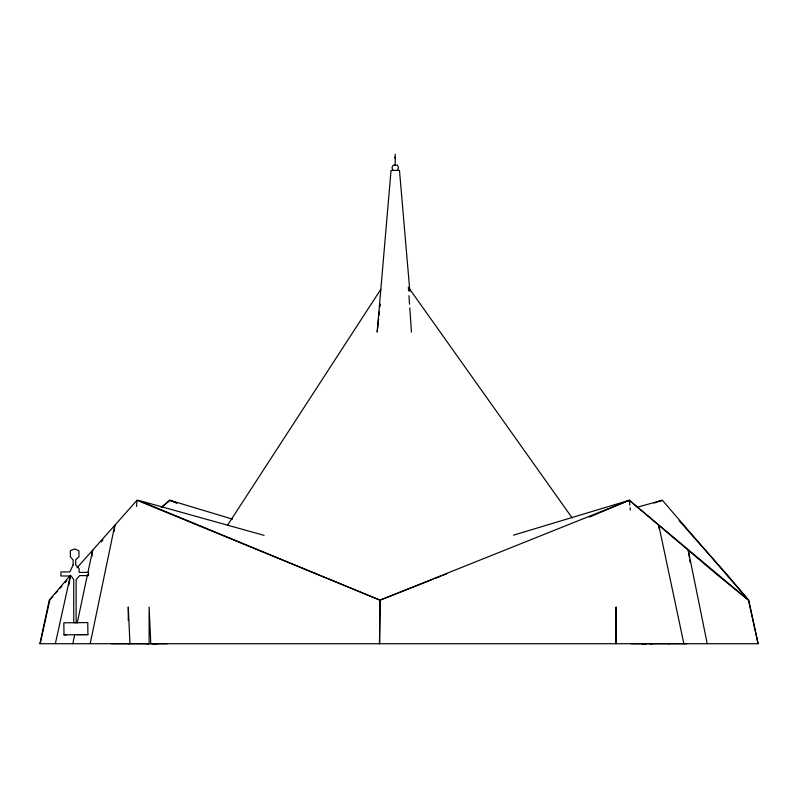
<?xml version="1.0" encoding="UTF-8"?>
<svg xmlns="http://www.w3.org/2000/svg" width="798" height="798" viewBox="0 0 798 798"><rect width="100%" height="100%" fill="white"/><g stroke="black" fill="none" stroke-linecap="round" stroke-linejoin="round"><path stroke-width="1.2" d="M615.837 643.717L616.096 606.969L616.096 643.717M379.609 643.717L379.998 600.146L629.303 500.276L748.464 600.146L758.1 643.717L39.9 643.717L49.267 600.146L69.665 576.106M379.479 643.717L380.097 600.146L433.055 579.268M136.528 506.461L137.007 500.276L379.998 600.146L138.273 500.276L264.098 535.358M114.244 531.408L114.822 525.244L90.174 643.717M378.651 318.761L377.165 332.108L391.04 170.413L399.479 170.413L409.863 291.38M379.06 315.13L379.469 311.489M380.008 306.632L380.277 304.208M91.91 556.366L92.638 550.211L88.009 572.066M68.867 584.974L70.453 575.178L55.341 643.717M72.827 643.717L74.623 635.218M77.197 623.068L87.491 574.5M40.159 643.717L49.795 600.146M397.454 170.413L398.551 167.789L397.454 165.166L393.075 165.166L391.978 167.789L393.075 170.413M227.709 524.984L380.816 289.305M77.027 567.777L137.007 500.276M49.536 600.146L52.818 596.445M55.281 593.672L57.755 590.899M60.219 588.126L61.855 586.281M65.147 582.58L66.793 580.725M101.296 541.892L102.942 540.037M161.515 507.299L169.864 500.276L232.537 519.139M161.266 507.408L169.864 500.276L176.707 502.999M589.413 517.074L629.303 500.276L717.721 575.178L748.464 600.146L662.37 500.276L637.163 507.229M654.18 503.099L661.023 500.276M658.919 501.693L662.37 500.276M435.349 578.36L441.104 576.086M443.409 575.178L446.86 573.812M513.473 535.159L629.303 500.276L629.812 505.224M641.811 643.747L644.844 643.647M147.032 643.717L149.705 643.647M63.98 634.849L87.9 634.61L87.76 622.57L63.85 622.799L63.98 634.849L66.284 634.809M152.667 643.747L155.012 643.717M648.914 643.747L669.761 643.647M111.251 643.717L129.964 643.647L128.269 607.019L128.269 620.455M167.231 643.717L150.802 643.747L149.116 607.128L149.116 643.747L128.269 643.647M395.16 154.253L395.16 157.016M76.658 634.61L87.9 634.61M630.799 643.717L647.228 643.747M668.066 643.647L686.779 643.717M644.046 643.717L646.45 643.747M649.492 643.647L652.245 643.717M154.353 643.647L157.316 643.747M169.864 500.276L176.797 503.049M679.088 520.615L727.557 575.178L748.733 600.146L758.1 643.717M572.166 517.922L408.357 287.22L408.606 290.861M683.866 643.717L658.779 525.244L659.238 528.944M707.228 643.717L688.255 550.211L689.412 557.593M689.801 560.056L690.19 562.51M630.071 507.688L630.32 510.161M408.945 295.709L409.534 304.208M409.783 307.848L411.469 332.108M395.239 157.894L395.16 165.166M73.137 564.834L69.895 571.907L60.937 571.907L60.937 575.986L71.241 575.986L73.735 579.697L73.735 622.689L76.129 622.689L76.129 579.617L79.71 575.597L88.528 575.597L88.528 572.395L79.162 572.395L79.162 568.665L75.67 564.834L75.67 559.727L78.962 556.795L78.962 550.849L74.733 548.914L70.374 550.64L70.374 556.795L73.137 560.006L73.137 564.834M395.379 157.016L395.01 157.894L395.379 157.016"/></g></svg>
